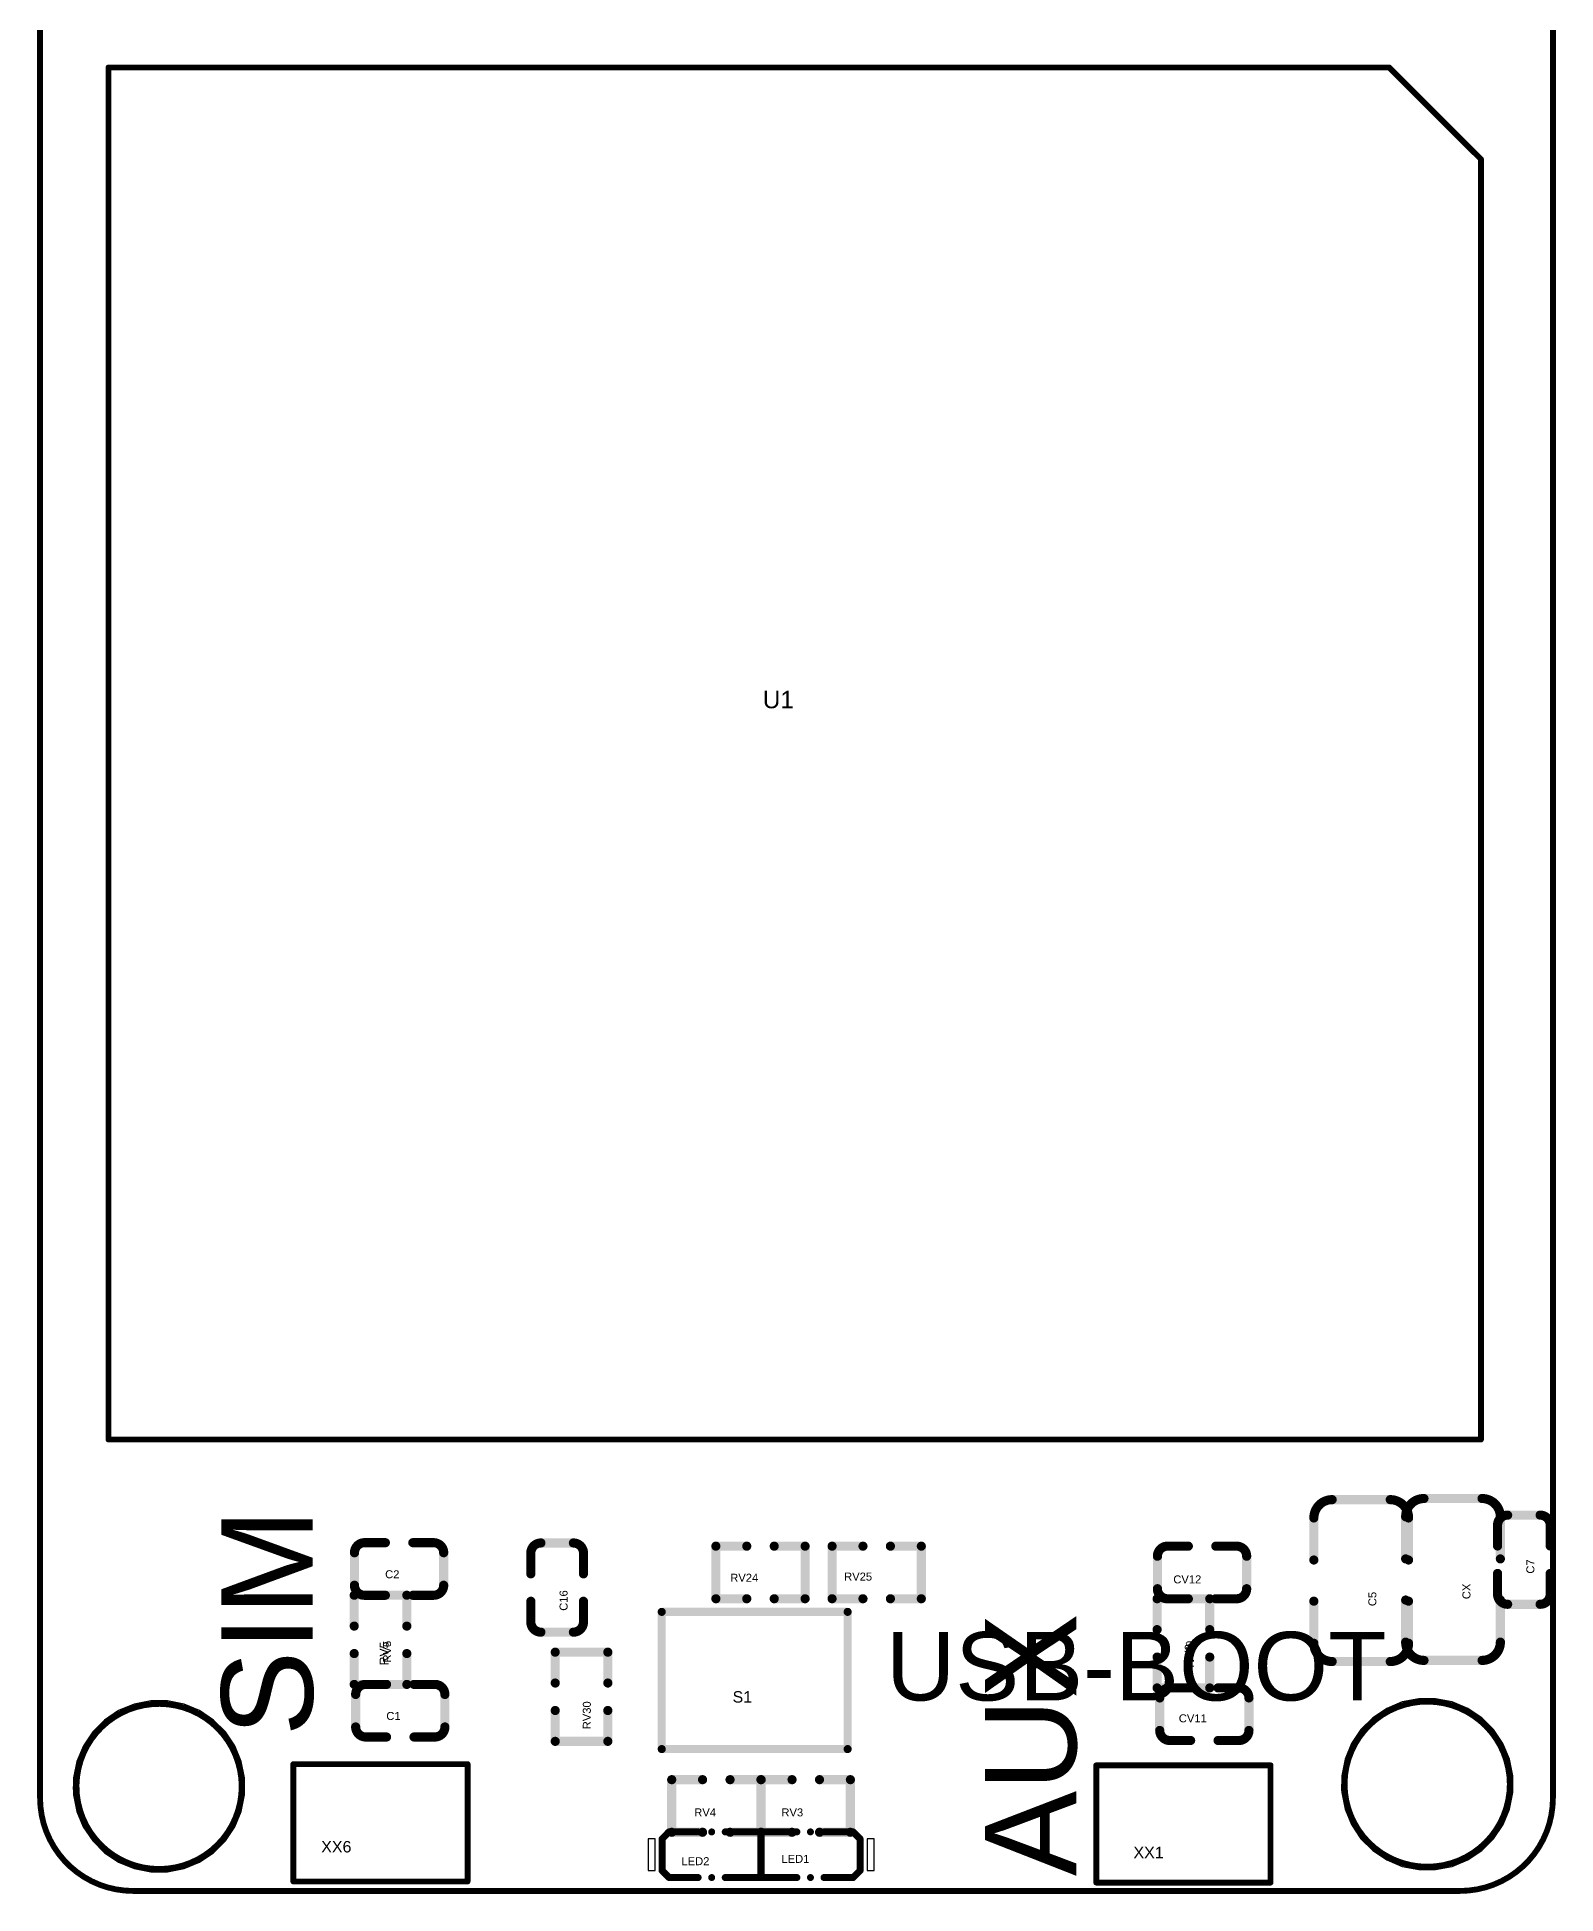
# Model space of a CAD drawing. Header units: millimetres. Extents: x 1 to 39, y 6 to 117.
# Drawn here: x 4.75 to 37.95, y 5.85 to 46.45 of the extents above; entities that cross this region are included whole.
import ezdxf

# ---------------------------------------------------------------- set-up
doc = ezdxf.new("R2010")
doc.units = ezdxf.units.MM
for name, color, linetype in [('KeepOutLayer', 6, 'Continuous'), ('MultiLayer', 9, 'Continuous'), ('TopOverlay', 2, 'Continuous')]:
    doc.layers.add(name, color=color, linetype=linetype)
doc.styles.add('Arial', font='arial.ttf', dxfattribs={"height": 0.2})

# ---------------------------------------------------------------- blocks, each defined once
blk = doc.blocks.new('ANT_JACK_5')
at = {"layer": 'TopOverlay', "const_width": 0.127}
for points in [[(1.803, 3.2), (-0.762, 3.2)], [(-0.762, -0.61), (-0.762, 3.2)], [(1.803, -0.61), (1.803, 3.2)], [(-0.762, -0.61), (1.803, -0.61)]]:
    blk.add_lwpolyline(points, dxfattribs=at)
at = {"layer": 'TopOverlay', "const_width": 0.0635}
for points in [[(-0.794, 3.2, 1), (-0.73, 3.2, 1)], [(-0.794, 3.2, 1), (-0.73, 3.2, 1)], [(1.772, 3.2, 1), (1.835, 3.2, 1)], [(1.772, 3.2, 1), (1.835, 3.2, 1)], [(-0.794, -0.61, 1), (-0.73, -0.61, 1)], [(-0.794, -0.61, 1), (-0.73, -0.61, 1)], [(1.772, -0.61, 1), (1.835, -0.61, 1)], [(1.772, -0.61, 1), (1.835, -0.61, 1)]]:
    blk.add_lwpolyline(points, format="xyb", close=True, dxfattribs=at)
blk = doc.blocks.new('ANT_JACK_7')
at = {"layer": 'TopOverlay', "const_width": 0.127}
for points in [[(1.803, 3.2), (-0.762, 3.2)], [(-0.762, -0.61), (-0.762, 3.2)], [(1.803, -0.61), (1.803, 3.2)], [(-0.762, -0.61), (1.803, -0.61)]]:
    blk.add_lwpolyline(points, dxfattribs=at)
at = {"layer": 'TopOverlay', "const_width": 0.0635}
for points in [[(-0.794, 3.2, 1), (-0.73, 3.2, 1)], [(-0.794, 3.2, 1), (-0.73, 3.2, 1)], [(1.772, 3.2, 1), (1.835, 3.2, 1)], [(1.772, 3.2, 1), (1.835, 3.2, 1)], [(-0.794, -0.61, 1), (-0.73, -0.61, 1)], [(-0.794, -0.61, 1), (-0.73, -0.61, 1)], [(1.772, -0.61, 1), (1.835, -0.61, 1)], [(1.772, -0.61, 1), (1.835, -0.61, 1)]]:
    blk.add_lwpolyline(points, format="xyb", close=True, dxfattribs=at)
blk = doc.blocks.new('A7608X_172P_MODULE_19')
at = {"layer": 'TopOverlay', "const_width": 0.127}
for points in [[(-15, 12.932), (-12.996, 14.937)], [(15, 14.937), (-12.996, 14.937)], [(15, -15.064), (15, 14.937)], [(-15, -15.064), (-15, 12.932)], [(15, -15.064), (-15, -15.064)]]:
    blk.add_lwpolyline(points, dxfattribs=at)
at = {"layer": 'TopOverlay', "const_width": 0.0635}
for points in [[(-13.028, 14.937, 1), (-12.964, 14.937, 1)], [(-13.028, 14.937, 1), (-12.964, 14.937, 1)], [(14.968, 14.937, 1), (15.032, 14.937, 1)], [(14.968, 14.937, 1), (15.032, 14.937, 1)], [(-15.032, 12.932, 1), (-14.968, 12.932, 1)], [(-15.032, 12.932, 1), (-14.968, 12.932, 1)], [(-15.032, -15.064, 1), (-14.968, -15.064, 1)], [(-15.032, -15.064, 1), (-14.968, -15.064, 1)], [(14.968, -15.064, 1), (15.032, -15.064, 1)], [(14.968, -15.064, 1), (15.032, -15.064, 1)]]:
    blk.add_lwpolyline(points, format="xyb", close=True, dxfattribs=at)
blk = doc.blocks.new('TS_018TS_018_24')
at = {"layer": 'TopOverlay', "const_width": 0.178}
for points in [[(0, 1.5), (4.064, 1.5)], [(0, -1.5), (0, 1.5)], [(4.064, -1.5), (4.064, 1.5)], [(0, -1.5), (4.064, -1.5)]]:
    blk.add_lwpolyline(points, dxfattribs=at)
at = {"layer": 'TopOverlay', "const_width": 0.0889}
for points in [[(-0.044, 1.5, 1), (0.044, 1.5, 1)], [(-0.044, 1.5, 1), (0.044, 1.5, 1)], [(4.02, 1.5, 1), (4.108, 1.5, 1)], [(4.02, 1.5, 1), (4.108, 1.5, 1)], [(-0.044, -1.5, 1), (0.044, -1.5, 1)], [(-0.044, -1.5, 1), (0.044, -1.5, 1)], [(4.02, -1.5, 1), (4.108, -1.5, 1)], [(4.02, -1.5, 1), (4.108, -1.5, 1)]]:
    blk.add_lwpolyline(points, format="xyb", close=True, dxfattribs=at)
blk = doc.blocks.new('LC_0402_R_30')
at = {"layer": 'TopOverlay', "const_width": 0.2}
for points in [[(-0.975, 0.575), (-0.3, 0.575)], [(-0.975, 0.575), (-0.975, -0.575)], [(0.3, 0.575), (0.975, 0.575)], [(0.975, 0.575), (0.975, -0.575)], [(-0.975, -0.575), (-0.3, -0.575)], [(0.3, -0.575), (0.975, -0.575)]]:
    blk.add_lwpolyline(points, dxfattribs=at)
at = {"layer": 'TopOverlay', "const_width": 0.1}
for points in [[(-1.025, 0.575, 1), (-0.925, 0.575, 1)], [(-1.025, 0.575, 1), (-0.925, 0.575, 1)], [(-0.35, 0.575, 1), (-0.25, 0.575, 1)], [(0.25, 0.575, 1), (0.35, 0.575, 1)], [(0.925, 0.575, 1), (1.025, 0.575, 1)], [(0.925, 0.575, 1), (1.025, 0.575, 1)], [(-1.025, -0.575, 1), (-0.925, -0.575, 1)], [(-1.025, -0.575, 1), (-0.925, -0.575, 1)], [(-0.35, -0.575, 1), (-0.25, -0.575, 1)], [(0.25, -0.575, 1), (0.35, -0.575, 1)], [(0.925, -0.575, 1), (1.025, -0.575, 1)], [(0.925, -0.575, 1), (1.025, -0.575, 1)]]:
    blk.add_lwpolyline(points, format="xyb", close=True, dxfattribs=at)
at = {"layer": 'TopOverlay'}
blk.add_text('RV5', height=0.2, dxfattribs=at).set_placement((-0.559, -0.178))
blk = doc.blocks.new('LC_0402_R_31')
at = {"layer": 'TopOverlay', "const_width": 0.2}
for points in [[(-0.3, 0.575), (-0.975, 0.575)], [(-0.975, 0.575), (-0.975, -0.575)], [(0.975, 0.575), (0.3, 0.575)], [(0.975, 0.575), (0.975, -0.575)], [(-0.3, -0.575), (-0.975, -0.575)], [(0.975, -0.575), (0.3, -0.575)]]:
    blk.add_lwpolyline(points, dxfattribs=at)
at = {"layer": 'TopOverlay', "const_width": 0.1}
for points in [[(-1.025, 0.575, 1), (-0.925, 0.575, 1)], [(-1.025, 0.575, 1), (-0.925, 0.575, 1)], [(-0.35, 0.575, 1), (-0.25, 0.575, 1)], [(0.25, 0.575, 1), (0.35, 0.575, 1)], [(0.925, 0.575, 1), (1.025, 0.575, 1)], [(0.925, 0.575, 1), (1.025, 0.575, 1)], [(-1.025, -0.575, 1), (-0.925, -0.575, 1)], [(-1.025, -0.575, 1), (-0.925, -0.575, 1)], [(-0.35, -0.575, 1), (-0.25, -0.575, 1)], [(0.25, -0.575, 1), (0.35, -0.575, 1)], [(0.925, -0.575, 1), (1.025, -0.575, 1)], [(0.925, -0.575, 1), (1.025, -0.575, 1)]]:
    blk.add_lwpolyline(points, format="xyb", close=True, dxfattribs=at)
blk = doc.blocks.new('LC_0402_R_35')
at = {"layer": 'TopOverlay', "const_width": 0.2}
for points in [[(-0.975, 0.575), (-0.3, 0.575)], [(-0.975, 0.575), (-0.975, -0.575)], [(0.3, 0.575), (0.975, 0.575)], [(0.975, 0.575), (0.975, -0.575)], [(-0.975, -0.575), (-0.3, -0.575)], [(0.3, -0.575), (0.975, -0.575)]]:
    blk.add_lwpolyline(points, dxfattribs=at)
at = {"layer": 'TopOverlay', "const_width": 0.1}
for points in [[(-1.025, 0.575, 1), (-0.925, 0.575, 1)], [(-1.025, 0.575, 1), (-0.925, 0.575, 1)], [(-0.35, 0.575, 1), (-0.25, 0.575, 1)], [(0.25, 0.575, 1), (0.35, 0.575, 1)], [(0.925, 0.575, 1), (1.025, 0.575, 1)], [(0.925, 0.575, 1), (1.025, 0.575, 1)], [(-1.025, -0.575, 1), (-0.925, -0.575, 1)], [(-1.025, -0.575, 1), (-0.925, -0.575, 1)], [(-0.35, -0.575, 1), (-0.25, -0.575, 1)], [(0.25, -0.575, 1), (0.35, -0.575, 1)], [(0.925, -0.575, 1), (1.025, -0.575, 1)], [(0.925, -0.575, 1), (1.025, -0.575, 1)]]:
    blk.add_lwpolyline(points, format="xyb", close=True, dxfattribs=at)
blk = doc.blocks.new('LC_0402_R_36')
at = {"layer": 'TopOverlay', "const_width": 0.2}
for points in [[(-0.3, 0.575), (-0.975, 0.575)], [(-0.975, 0.575), (-0.975, -0.575)], [(0.975, 0.575), (0.3, 0.575)], [(0.975, 0.575), (0.975, -0.575)], [(-0.3, -0.575), (-0.975, -0.575)], [(0.975, -0.575), (0.3, -0.575)]]:
    blk.add_lwpolyline(points, dxfattribs=at)
at = {"layer": 'TopOverlay', "const_width": 0.1}
for points in [[(-1.025, 0.575, 1), (-0.925, 0.575, 1)], [(-1.025, 0.575, 1), (-0.925, 0.575, 1)], [(-0.35, 0.575, 1), (-0.25, 0.575, 1)], [(0.25, 0.575, 1), (0.35, 0.575, 1)], [(0.925, 0.575, 1), (1.025, 0.575, 1)], [(0.925, 0.575, 1), (1.025, 0.575, 1)], [(-1.025, -0.575, 1), (-0.925, -0.575, 1)], [(-1.025, -0.575, 1), (-0.925, -0.575, 1)], [(-0.35, -0.575, 1), (-0.25, -0.575, 1)], [(0.25, -0.575, 1), (0.35, -0.575, 1)], [(0.925, -0.575, 1), (1.025, -0.575, 1)], [(0.925, -0.575, 1), (1.025, -0.575, 1)]]:
    blk.add_lwpolyline(points, format="xyb", close=True, dxfattribs=at)
blk = doc.blocks.new('LC_0402_R_37')
at = {"layer": 'TopOverlay', "const_width": 0.2}
for points in [[(-0.975, 0.575), (-0.3, 0.575)], [(-0.975, -0.575), (-0.975, 0.575)], [(0.3, 0.575), (0.975, 0.575)], [(0.975, -0.575), (0.975, 0.575)], [(-0.975, -0.575), (-0.3, -0.575)], [(0.3, -0.575), (0.975, -0.575)]]:
    blk.add_lwpolyline(points, dxfattribs=at)
at = {"layer": 'TopOverlay', "const_width": 0.1}
for points in [[(-1.025, 0.575, 1), (-0.925, 0.575, 1)], [(-1.025, 0.575, 1), (-0.925, 0.575, 1)], [(-0.35, 0.575, 1), (-0.25, 0.575, 1)], [(0.25, 0.575, 1), (0.35, 0.575, 1)], [(0.925, 0.575, 1), (1.025, 0.575, 1)], [(0.925, 0.575, 1), (1.025, 0.575, 1)], [(-1.025, -0.575, 1), (-0.925, -0.575, 1)], [(-1.025, -0.575, 1), (-0.925, -0.575, 1)], [(-0.35, -0.575, 1), (-0.25, -0.575, 1)], [(0.25, -0.575, 1), (0.35, -0.575, 1)], [(0.925, -0.575, 1), (1.025, -0.575, 1)], [(0.925, -0.575, 1), (1.025, -0.575, 1)]]:
    blk.add_lwpolyline(points, format="xyb", close=True, dxfattribs=at)
blk = doc.blocks.new('LC_0402_R_38')
at = {"layer": 'TopOverlay', "const_width": 0.2}
for points in [[(-0.3, 0.575), (-0.975, 0.575)], [(-0.975, 0.575), (-0.975, -0.575)], [(0.975, 0.575), (0.3, 0.575)], [(0.975, 0.575), (0.975, -0.575)], [(-0.3, -0.575), (-0.975, -0.575)], [(0.975, -0.575), (0.3, -0.575)]]:
    blk.add_lwpolyline(points, dxfattribs=at)
at = {"layer": 'TopOverlay', "const_width": 0.1}
for points in [[(-1.025, 0.575, 1), (-0.925, 0.575, 1)], [(-1.025, 0.575, 1), (-0.925, 0.575, 1)], [(-0.35, 0.575, 1), (-0.25, 0.575, 1)], [(0.25, 0.575, 1), (0.35, 0.575, 1)], [(0.925, 0.575, 1), (1.025, 0.575, 1)], [(0.925, 0.575, 1), (1.025, 0.575, 1)], [(-1.025, -0.575, 1), (-0.925, -0.575, 1)], [(-1.025, -0.575, 1), (-0.925, -0.575, 1)], [(-0.35, -0.575, 1), (-0.25, -0.575, 1)], [(0.25, -0.575, 1), (0.35, -0.575, 1)], [(0.925, -0.575, 1), (1.025, -0.575, 1)], [(0.925, -0.575, 1), (1.025, -0.575, 1)]]:
    blk.add_lwpolyline(points, format="xyb", close=True, dxfattribs=at)
blk = doc.blocks.new('LC_0402_R_46')
at = {"layer": 'TopOverlay', "const_width": 0.2}
for points in [[(-0.975, 0.575), (-0.3, 0.575)], [(-0.975, 0.575), (-0.975, -0.575)], [(0.3, 0.575), (0.975, 0.575)], [(0.975, 0.575), (0.975, -0.575)], [(-0.975, -0.575), (-0.3, -0.575)], [(0.3, -0.575), (0.975, -0.575)]]:
    blk.add_lwpolyline(points, dxfattribs=at)
at = {"layer": 'TopOverlay', "const_width": 0.1}
for points in [[(-1.025, 0.575, 1), (-0.925, 0.575, 1)], [(-1.025, 0.575, 1), (-0.925, 0.575, 1)], [(-0.35, 0.575, 1), (-0.25, 0.575, 1)], [(0.25, 0.575, 1), (0.35, 0.575, 1)], [(0.925, 0.575, 1), (1.025, 0.575, 1)], [(0.925, 0.575, 1), (1.025, 0.575, 1)], [(-1.025, -0.575, 1), (-0.925, -0.575, 1)], [(-1.025, -0.575, 1), (-0.925, -0.575, 1)], [(-0.35, -0.575, 1), (-0.25, -0.575, 1)], [(0.25, -0.575, 1), (0.35, -0.575, 1)], [(0.925, -0.575, 1), (1.025, -0.575, 1)], [(0.925, -0.575, 1), (1.025, -0.575, 1)]]:
    blk.add_lwpolyline(points, format="xyb", close=True, dxfattribs=at)
at = {"layer": 'TopOverlay'}
blk.add_text('RV0', height=0.2, dxfattribs=at).set_placement((-0.533, -0.229))
blk = doc.blocks.new('LED0402_RD_90')
at = {"layer": 'TopOverlay', "const_width": 0.152}
for points in [[(-1.085, 0.346), (-0.933, 0.499)], [(-1.085, -0.346), (-1.085, 0.346)], [(-0.933, 0.499), (-0.296, 0.499)], [(0.296, 0.499), (1.085, 0.499)], [(1.085, -0.499), (1.085, 0.499)], [(-1.085, -0.346), (-0.933, -0.499)], [(-0.933, -0.499), (-0.296, -0.499)], [(0.296, -0.499), (1.085, -0.499)]]:
    blk.add_lwpolyline(points, dxfattribs=at)
at = {"layer": 'TopOverlay'}
for points, const_width in [([(-1.123, 0.346, 1), (-1.047, 0.346, 1)], 0.0762), ([(-1.123, 0.346, 1), (-1.047, 0.346, 1)], 0.0762), ([(-0.971, 0.499, 1), (-0.895, 0.499, 1)], 0.0762), ([(-0.971, 0.499, 1), (-0.895, 0.499, 1)], 0.0762), ([(-0.334, 0.499, 1), (-0.258, 0.499, 1)], 0.0762), ([(0.038, 0.499, 1), (-0.038, 0.499, 1)], 0.0762), ([(-0.057, 0.499, 1), (-0.019, 0.499, 1)], 0.0381), ([(0.019, 0.499, 1), (0.057, 0.499, 1)], 0.0381), ([(0.258, 0.499, 1), (0.334, 0.499, 1)], 0.0762), ([(1.047, 0.499, 1), (1.123, 0.499, 1)], 0.0762), ([(1.047, 0.499, 1), (1.123, 0.499, 1)], 0.0762), ([(-1.123, -0.346, 1), (-1.047, -0.346, 1)], 0.0762), ([(-1.123, -0.346, 1), (-1.047, -0.346, 1)], 0.0762), ([(-0.971, -0.499, 1), (-0.895, -0.499, 1)], 0.0762), ([(-0.971, -0.499, 1), (-0.895, -0.499, 1)], 0.0762), ([(-0.334, -0.499, 1), (-0.258, -0.499, 1)], 0.0762), ([(0.038, -0.499, 1), (-0.038, -0.499, 1)], 0.0762), ([(-0.057, -0.499, 1), (-0.019, -0.499, 1)], 0.0381), ([(0.019, -0.499, 1), (0.057, -0.499, 1)], 0.0381), ([(0.258, -0.499, 1), (0.334, -0.499, 1)], 0.0762), ([(1.047, -0.499, 1), (1.123, -0.499, 1)], 0.0762), ([(1.047, -0.499, 1), (1.123, -0.499, 1)], 0.0762)]:
    blk.add_lwpolyline(points, format="xyb", close=True, dxfattribs=dict(at, const_width=const_width))
blk = doc.blocks.new('LED0402_RD_91')
at = {"layer": 'TopOverlay', "const_width": 0.152}
for points in [[(-0.933, 0.499), (-1.085, 0.346)], [(-1.085, 0.346), (-1.085, -0.346)], [(-0.296, 0.499), (-0.933, 0.499)], [(1.085, 0.499), (0.296, 0.499)], [(1.085, 0.499), (1.085, -0.499)], [(-0.933, -0.499), (-1.085, -0.346)], [(-0.296, -0.499), (-0.933, -0.499)], [(1.085, -0.499), (0.296, -0.499)]]:
    blk.add_lwpolyline(points, dxfattribs=at)
at = {"layer": 'TopOverlay'}
for points, const_width in [([(-1.123, 0.346, 1), (-1.047, 0.346, 1)], 0.0762), ([(-1.123, 0.346, 1), (-1.047, 0.346, 1)], 0.0762), ([(-0.971, 0.499, 1), (-0.895, 0.499, 1)], 0.0762), ([(-0.971, 0.499, 1), (-0.895, 0.499, 1)], 0.0762), ([(-0.334, 0.499, 1), (-0.258, 0.499, 1)], 0.0762), ([(0.038, 0.499, 1), (-0.038, 0.499, 1)], 0.0762), ([(-0.057, 0.499, 1), (-0.019, 0.499, 1)], 0.0381), ([(0.019, 0.499, 1), (0.057, 0.499, 1)], 0.0381), ([(0.258, 0.499, 1), (0.334, 0.499, 1)], 0.0762), ([(1.047, 0.499, 1), (1.123, 0.499, 1)], 0.0762), ([(1.047, 0.499, 1), (1.123, 0.499, 1)], 0.0762), ([(-1.123, -0.346, 1), (-1.047, -0.346, 1)], 0.0762), ([(-1.123, -0.346, 1), (-1.047, -0.346, 1)], 0.0762), ([(-0.971, -0.499, 1), (-0.895, -0.499, 1)], 0.0762), ([(-0.971, -0.499, 1), (-0.895, -0.499, 1)], 0.0762), ([(-0.334, -0.499, 1), (-0.258, -0.499, 1)], 0.0762), ([(0.038, -0.499, 1), (-0.038, -0.499, 1)], 0.0762), ([(-0.057, -0.499, 1), (-0.019, -0.499, 1)], 0.0381), ([(0.019, -0.499, 1), (0.057, -0.499, 1)], 0.0381), ([(0.258, -0.499, 1), (0.334, -0.499, 1)], 0.0762), ([(1.047, -0.499, 1), (1.123, -0.499, 1)], 0.0762), ([(1.047, -0.499, 1), (1.123, -0.499, 1)], 0.0762)]:
    blk.add_lwpolyline(points, format="xyb", close=True, dxfattribs=dict(at, const_width=const_width))
blk = doc.blocks.new('LC_0805_C_114')
at = {"layer": 'TopOverlay', "const_width": 0.2}
for points in [[(-1.77, 0.635, -0.414214), (-1.37, 1.035)], [(1.37, 1.035, -0.414214), (1.77, 0.635)], [(-1.37, -1.035, -0.413192), (-1.77, -0.635)], [(1.77, -0.635, -0.414214), (1.37, -1.035)]]:
    blk.add_lwpolyline(points, format="xyb", dxfattribs=at)
for points in [[(-1.37, 1.035), (-0.45, 1.035)], [(0.45, 1.035), (1.37, 1.035)], [(-1.77, 0.635), (-1.77, -0.635)], [(1.77, 0.635), (1.77, -0.635)], [(-0.45, -1.035), (-1.37, -1.035)], [(0.45, -1.035), (1.37, -1.035)]]:
    blk.add_lwpolyline(points, dxfattribs=at)
at = {"layer": 'TopOverlay', "const_width": 0.1}
for points in [[(-1.42, 1.035, 1), (-1.32, 1.035, 1)], [(-1.42, 1.035, 1), (-1.32, 1.035, 1)], [(-0.5, 1.035, 1), (-0.4, 1.035, 1)], [(0.4, 1.035, 1), (0.5, 1.035, 1)], [(1.32, 1.035, 1), (1.42, 1.035, 1)], [(1.32, 1.035, 1), (1.42, 1.035, 1)], [(-1.82, 0.635, 1), (-1.72, 0.635, 1)], [(-1.82, 0.635, 1), (-1.72, 0.635, 1)], [(1.72, 0.635, 1), (1.82, 0.635, 1)], [(1.72, 0.635, 1), (1.82, 0.635, 1)], [(-1.82, -0.635, 1), (-1.72, -0.635, 1)], [(-1.82, -0.635, 1), (-1.72, -0.635, 1)], [(1.72, -0.635, 1), (1.82, -0.635, 1)], [(1.72, -0.635, 1), (1.82, -0.635, 1)], [(-1.42, -1.035, 1), (-1.32, -1.035, 1)], [(-1.42, -1.035, 1), (-1.32, -1.035, 1)], [(-0.5, -1.035, 1), (-0.4, -1.035, 1)], [(0.4, -1.035, 1), (0.5, -1.035, 1)], [(1.32, -1.035, 1), (1.42, -1.035, 1)], [(1.32, -1.035, 1), (1.42, -1.035, 1)]]:
    blk.add_lwpolyline(points, format="xyb", close=True, dxfattribs=at)
blk = doc.blocks.new('LC_0402_C_123')
at = {"layer": 'TopOverlay', "const_width": 0.2}
for points in [[(-0.975, 0.355, -0.414214), (-0.755, 0.575)], [(0.755, 0.575, -0.414214), (0.975, 0.355)], [(-0.755, -0.575, -0.414214), (-0.975, -0.355)], [(0.975, -0.355, -0.414214), (0.755, -0.575)]]:
    blk.add_lwpolyline(points, format="xyb", dxfattribs=at)
for points in [[(-0.975, -0.355), (-0.975, 0.355)], [(-0.755, 0.575), (-0.3, 0.575)], [(0.3, 0.575), (0.755, 0.575)], [(0.975, -0.355), (0.975, 0.355)], [(-0.755, -0.575), (-0.3, -0.575)], [(0.3, -0.575), (0.755, -0.575)]]:
    blk.add_lwpolyline(points, dxfattribs=at)
at = {"layer": 'TopOverlay', "const_width": 0.1}
for points in [[(-1.025, 0.355, 1), (-0.925, 0.355, 1)], [(-1.025, 0.355, 1), (-0.925, 0.355, 1)], [(-0.805, 0.575, 1), (-0.705, 0.575, 1)], [(-0.805, 0.575, 1), (-0.705, 0.575, 1)], [(-0.35, 0.575, 1), (-0.25, 0.575, 1)], [(0.25, 0.575, 1), (0.35, 0.575, 1)], [(0.705, 0.575, 1), (0.805, 0.575, 1)], [(0.705, 0.575, 1), (0.805, 0.575, 1)], [(0.925, 0.355, 1), (1.025, 0.355, 1)], [(0.925, 0.355, 1), (1.025, 0.355, 1)], [(-1.025, -0.355, 1), (-0.925, -0.355, 1)], [(-1.025, -0.355, 1), (-0.925, -0.355, 1)], [(0.925, -0.355, 1), (1.025, -0.355, 1)], [(0.925, -0.355, 1), (1.025, -0.355, 1)], [(-0.805, -0.575, 1), (-0.705, -0.575, 1)], [(-0.805, -0.575, 1), (-0.705, -0.575, 1)], [(-0.35, -0.575, 1), (-0.25, -0.575, 1)], [(0.25, -0.575, 1), (0.35, -0.575, 1)], [(0.705, -0.575, 1), (0.805, -0.575, 1)], [(0.705, -0.575, 1), (0.805, -0.575, 1)]]:
    blk.add_lwpolyline(points, format="xyb", close=True, dxfattribs=at)
blk = doc.blocks.new('LC_0402_C_124')
at = {"layer": 'TopOverlay', "const_width": 0.2}
for points in [[(-0.975, 0.355, -0.414214), (-0.755, 0.575)], [(0.755, 0.575, -0.414214), (0.975, 0.355)], [(-0.755, -0.575, -0.414214), (-0.975, -0.355)], [(0.975, -0.355, -0.414214), (0.755, -0.575)]]:
    blk.add_lwpolyline(points, format="xyb", dxfattribs=at)
for points in [[(-0.975, -0.355), (-0.975, 0.355)], [(-0.755, 0.575), (-0.3, 0.575)], [(0.3, 0.575), (0.755, 0.575)], [(0.975, -0.355), (0.975, 0.355)], [(-0.755, -0.575), (-0.3, -0.575)], [(0.3, -0.575), (0.755, -0.575)]]:
    blk.add_lwpolyline(points, dxfattribs=at)
at = {"layer": 'TopOverlay', "const_width": 0.1}
for points in [[(-1.025, 0.355, 1), (-0.925, 0.355, 1)], [(-1.025, 0.355, 1), (-0.925, 0.355, 1)], [(-0.805, 0.575, 1), (-0.705, 0.575, 1)], [(-0.805, 0.575, 1), (-0.705, 0.575, 1)], [(-0.35, 0.575, 1), (-0.25, 0.575, 1)], [(0.25, 0.575, 1), (0.35, 0.575, 1)], [(0.705, 0.575, 1), (0.805, 0.575, 1)], [(0.705, 0.575, 1), (0.805, 0.575, 1)], [(0.925, 0.355, 1), (1.025, 0.355, 1)], [(0.925, 0.355, 1), (1.025, 0.355, 1)], [(-1.025, -0.355, 1), (-0.925, -0.355, 1)], [(-1.025, -0.355, 1), (-0.925, -0.355, 1)], [(0.925, -0.355, 1), (1.025, -0.355, 1)], [(0.925, -0.355, 1), (1.025, -0.355, 1)], [(-0.805, -0.575, 1), (-0.705, -0.575, 1)], [(-0.805, -0.575, 1), (-0.705, -0.575, 1)], [(-0.35, -0.575, 1), (-0.25, -0.575, 1)], [(0.25, -0.575, 1), (0.35, -0.575, 1)], [(0.705, -0.575, 1), (0.805, -0.575, 1)], [(0.705, -0.575, 1), (0.805, -0.575, 1)]]:
    blk.add_lwpolyline(points, format="xyb", close=True, dxfattribs=at)
blk = doc.blocks.new('LC_0402_C_132')
at = {"layer": 'TopOverlay', "const_width": 0.2}
for points in [[(-0.975, 0.355, -0.414214), (-0.755, 0.575)], [(0.755, 0.575, -0.414214), (0.975, 0.355)], [(-0.755, -0.575, -0.414214), (-0.975, -0.355)], [(0.975, -0.355, -0.414214), (0.755, -0.575)]]:
    blk.add_lwpolyline(points, format="xyb", dxfattribs=at)
for points in [[(-0.975, 0.355), (-0.975, -0.355)], [(-0.755, 0.575), (-0.3, 0.575)], [(0.3, 0.575), (0.755, 0.575)], [(0.975, 0.355), (0.975, -0.355)], [(-0.755, -0.575), (-0.3, -0.575)], [(0.3, -0.575), (0.755, -0.575)]]:
    blk.add_lwpolyline(points, dxfattribs=at)
at = {"layer": 'TopOverlay', "const_width": 0.1}
for points in [[(-1.025, 0.355, 1), (-0.925, 0.355, 1)], [(-1.025, 0.355, 1), (-0.925, 0.355, 1)], [(-0.805, 0.575, 1), (-0.705, 0.575, 1)], [(-0.805, 0.575, 1), (-0.705, 0.575, 1)], [(-0.35, 0.575, 1), (-0.25, 0.575, 1)], [(0.25, 0.575, 1), (0.35, 0.575, 1)], [(0.705, 0.575, 1), (0.805, 0.575, 1)], [(0.705, 0.575, 1), (0.805, 0.575, 1)], [(0.925, 0.355, 1), (1.025, 0.355, 1)], [(0.925, 0.355, 1), (1.025, 0.355, 1)], [(-1.025, -0.355, 1), (-0.925, -0.355, 1)], [(-1.025, -0.355, 1), (-0.925, -0.355, 1)], [(0.925, -0.355, 1), (1.025, -0.355, 1)], [(0.925, -0.355, 1), (1.025, -0.355, 1)], [(-0.805, -0.575, 1), (-0.705, -0.575, 1)], [(-0.805, -0.575, 1), (-0.705, -0.575, 1)], [(-0.35, -0.575, 1), (-0.25, -0.575, 1)], [(0.25, -0.575, 1), (0.35, -0.575, 1)], [(0.705, -0.575, 1), (0.805, -0.575, 1)], [(0.705, -0.575, 1), (0.805, -0.575, 1)]]:
    blk.add_lwpolyline(points, format="xyb", close=True, dxfattribs=at)
blk = doc.blocks.new('LC_0805_C_148')
at = {"layer": 'TopOverlay', "const_width": 0.2}
for points in [[(-1.77, 0.635, -0.414214), (-1.37, 1.035)], [(1.37, 1.035, -0.414214), (1.77, 0.635)], [(-1.37, -1.035, -0.413192), (-1.77, -0.635)], [(1.77, -0.635, -0.414214), (1.37, -1.035)]]:
    blk.add_lwpolyline(points, format="xyb", dxfattribs=at)
for points in [[(-1.37, 1.035), (-0.45, 1.035)], [(0.45, 1.035), (1.37, 1.035)], [(-1.77, 0.635), (-1.77, -0.635)], [(1.77, 0.635), (1.77, -0.635)], [(-0.45, -1.035), (-1.37, -1.035)], [(0.45, -1.035), (1.37, -1.035)]]:
    blk.add_lwpolyline(points, dxfattribs=at)
at = {"layer": 'TopOverlay', "const_width": 0.1}
for points in [[(-1.42, 1.035, 1), (-1.32, 1.035, 1)], [(-1.42, 1.035, 1), (-1.32, 1.035, 1)], [(-0.5, 1.035, 1), (-0.4, 1.035, 1)], [(0.4, 1.035, 1), (0.5, 1.035, 1)], [(1.32, 1.035, 1), (1.42, 1.035, 1)], [(1.32, 1.035, 1), (1.42, 1.035, 1)], [(-1.82, 0.635, 1), (-1.72, 0.635, 1)], [(-1.82, 0.635, 1), (-1.72, 0.635, 1)], [(1.72, 0.635, 1), (1.82, 0.635, 1)], [(1.72, 0.635, 1), (1.82, 0.635, 1)], [(-1.82, -0.635, 1), (-1.72, -0.635, 1)], [(-1.82, -0.635, 1), (-1.72, -0.635, 1)], [(1.72, -0.635, 1), (1.82, -0.635, 1)], [(1.72, -0.635, 1), (1.82, -0.635, 1)], [(-1.42, -1.035, 1), (-1.32, -1.035, 1)], [(-1.42, -1.035, 1), (-1.32, -1.035, 1)], [(-0.5, -1.035, 1), (-0.4, -1.035, 1)], [(0.4, -1.035, 1), (0.5, -1.035, 1)], [(1.32, -1.035, 1), (1.42, -1.035, 1)], [(1.32, -1.035, 1), (1.42, -1.035, 1)]]:
    blk.add_lwpolyline(points, format="xyb", close=True, dxfattribs=at)
blk = doc.blocks.new('LC_0402_C_174')
at = {"layer": 'TopOverlay', "const_width": 0.2}
for points in [[(-0.975, 0.355, -0.414214), (-0.755, 0.575)], [(0.755, 0.575, -0.414214), (0.975, 0.355)], [(-0.755, -0.575, -0.414214), (-0.975, -0.355)], [(0.975, -0.355, -0.414214), (0.755, -0.575)]]:
    blk.add_lwpolyline(points, format="xyb", dxfattribs=at)
for points in [[(-0.975, -0.355), (-0.975, 0.355)], [(-0.755, 0.575), (-0.3, 0.575)], [(0.3, 0.575), (0.755, 0.575)], [(0.975, -0.355), (0.975, 0.355)], [(-0.755, -0.575), (-0.3, -0.575)], [(0.3, -0.575), (0.755, -0.575)]]:
    blk.add_lwpolyline(points, dxfattribs=at)
at = {"layer": 'TopOverlay', "const_width": 0.1}
for points in [[(-1.025, 0.355, 1), (-0.925, 0.355, 1)], [(-1.025, 0.355, 1), (-0.925, 0.355, 1)], [(-0.805, 0.575, 1), (-0.705, 0.575, 1)], [(-0.805, 0.575, 1), (-0.705, 0.575, 1)], [(-0.35, 0.575, 1), (-0.25, 0.575, 1)], [(0.25, 0.575, 1), (0.35, 0.575, 1)], [(0.705, 0.575, 1), (0.805, 0.575, 1)], [(0.705, 0.575, 1), (0.805, 0.575, 1)], [(0.925, 0.355, 1), (1.025, 0.355, 1)], [(0.925, 0.355, 1), (1.025, 0.355, 1)], [(-1.025, -0.355, 1), (-0.925, -0.355, 1)], [(-1.025, -0.355, 1), (-0.925, -0.355, 1)], [(0.925, -0.355, 1), (1.025, -0.355, 1)], [(0.925, -0.355, 1), (1.025, -0.355, 1)], [(-0.805, -0.575, 1), (-0.705, -0.575, 1)], [(-0.805, -0.575, 1), (-0.705, -0.575, 1)], [(-0.35, -0.575, 1), (-0.25, -0.575, 1)], [(0.25, -0.575, 1), (0.35, -0.575, 1)], [(0.705, -0.575, 1), (0.805, -0.575, 1)], [(0.705, -0.575, 1), (0.805, -0.575, 1)]]:
    blk.add_lwpolyline(points, format="xyb", close=True, dxfattribs=at)
blk = doc.blocks.new('LC_0402_C_178')
at = {"layer": 'TopOverlay', "const_width": 0.2}
for points in [[(-0.975, 0.355, -0.414214), (-0.755, 0.575)], [(0.755, 0.575, -0.414214), (0.975, 0.355)], [(-0.755, -0.575, -0.414214), (-0.975, -0.355)], [(0.975, -0.355, -0.414214), (0.755, -0.575)]]:
    blk.add_lwpolyline(points, format="xyb", dxfattribs=at)
for points in [[(-0.975, -0.355), (-0.975, 0.355)], [(-0.3, 0.575), (-0.755, 0.575)], [(0.755, 0.575), (0.3, 0.575)], [(0.975, -0.355), (0.975, 0.355)], [(-0.3, -0.575), (-0.755, -0.575)], [(0.755, -0.575), (0.3, -0.575)]]:
    blk.add_lwpolyline(points, dxfattribs=at)
at = {"layer": 'TopOverlay', "const_width": 0.1}
for points in [[(-1.025, 0.355, 1), (-0.925, 0.355, 1)], [(-1.025, 0.355, 1), (-0.925, 0.355, 1)], [(-0.805, 0.575, 1), (-0.705, 0.575, 1)], [(-0.805, 0.575, 1), (-0.705, 0.575, 1)], [(-0.35, 0.575, 1), (-0.25, 0.575, 1)], [(0.25, 0.575, 1), (0.35, 0.575, 1)], [(0.705, 0.575, 1), (0.805, 0.575, 1)], [(0.705, 0.575, 1), (0.805, 0.575, 1)], [(0.925, 0.355, 1), (1.025, 0.355, 1)], [(0.925, 0.355, 1), (1.025, 0.355, 1)], [(-1.025, -0.355, 1), (-0.925, -0.355, 1)], [(-1.025, -0.355, 1), (-0.925, -0.355, 1)], [(0.925, -0.355, 1), (1.025, -0.355, 1)], [(0.925, -0.355, 1), (1.025, -0.355, 1)], [(-0.805, -0.575, 1), (-0.705, -0.575, 1)], [(-0.805, -0.575, 1), (-0.705, -0.575, 1)], [(-0.35, -0.575, 1), (-0.25, -0.575, 1)], [(0.25, -0.575, 1), (0.35, -0.575, 1)], [(0.705, -0.575, 1), (0.805, -0.575, 1)], [(0.705, -0.575, 1), (0.805, -0.575, 1)]]:
    blk.add_lwpolyline(points, format="xyb", close=True, dxfattribs=at)
blk = doc.blocks.new('LC_0402_C_185')
at = {"layer": 'TopOverlay', "const_width": 0.2}
for points in [[(-0.975, 0.355, -0.414214), (-0.755, 0.575)], [(0.755, 0.575, -0.414214), (0.975, 0.355)], [(-0.755, -0.575, -0.414214), (-0.975, -0.355)], [(0.975, -0.355, -0.414214), (0.755, -0.575)]]:
    blk.add_lwpolyline(points, format="xyb", dxfattribs=at)
for points in [[(-0.975, -0.355), (-0.975, 0.355)], [(-0.755, 0.575), (-0.3, 0.575)], [(0.3, 0.575), (0.755, 0.575)], [(0.975, -0.355), (0.975, 0.355)], [(-0.755, -0.575), (-0.3, -0.575)], [(0.3, -0.575), (0.755, -0.575)]]:
    blk.add_lwpolyline(points, dxfattribs=at)
at = {"layer": 'TopOverlay', "const_width": 0.1}
for points in [[(-1.025, 0.355, 1), (-0.925, 0.355, 1)], [(-1.025, 0.355, 1), (-0.925, 0.355, 1)], [(-0.805, 0.575, 1), (-0.705, 0.575, 1)], [(-0.805, 0.575, 1), (-0.705, 0.575, 1)], [(-0.35, 0.575, 1), (-0.25, 0.575, 1)], [(0.25, 0.575, 1), (0.35, 0.575, 1)], [(0.705, 0.575, 1), (0.805, 0.575, 1)], [(0.705, 0.575, 1), (0.805, 0.575, 1)], [(0.925, 0.355, 1), (1.025, 0.355, 1)], [(0.925, 0.355, 1), (1.025, 0.355, 1)], [(-1.025, -0.355, 1), (-0.925, -0.355, 1)], [(-1.025, -0.355, 1), (-0.925, -0.355, 1)], [(0.925, -0.355, 1), (1.025, -0.355, 1)], [(0.925, -0.355, 1), (1.025, -0.355, 1)], [(-0.805, -0.575, 1), (-0.705, -0.575, 1)], [(-0.805, -0.575, 1), (-0.705, -0.575, 1)], [(-0.35, -0.575, 1), (-0.25, -0.575, 1)], [(0.25, -0.575, 1), (0.35, -0.575, 1)], [(0.705, -0.575, 1), (0.805, -0.575, 1)], [(0.705, -0.575, 1), (0.805, -0.575, 1)]]:
    blk.add_lwpolyline(points, format="xyb", close=True, dxfattribs=at)

msp = doc.modelspace()

# ---------------------------------------------------------------- linework, layer by layer
at = {"layer": 'KeepOutLayer', "const_width": 0.127}
for points in [[(37.888, 7.947), (37.888, 114.437)], [(4.818, 7.947), (4.818, 114.418)], [(6.85, 5.915), (35.856, 5.915)]]:
    msp.add_lwpolyline(points, dxfattribs=at)
for points in [[(5.62, 8.06, -1.039463), (9.225, 8.2)], [(33.34, 8.11, -1.039463), (36.945, 8.25)], [(9.225, 8.2, -1), (5.615, 8.2)], [(36.945, 8.25, -1), (33.335, 8.25)], [(6.85, 5.915, -0.414214), (4.818, 7.947)], [(37.888, 7.947, -0.414214), (35.856, 5.915)]]:
    msp.add_lwpolyline(points, format="xyb", dxfattribs=at)
at = {"layer": 'KeepOutLayer', "const_width": 0.0635}
for points in [[(5.583, 8.2, 1), (5.646, 8.2, 1)], [(5.588, 8.06, 1), (5.652, 8.06, 1)], [(9.194, 8.2, 1), (9.257, 8.2, 1)], [(9.194, 8.2, 1), (9.257, 8.2, 1)], [(33.303, 8.25, 1), (33.366, 8.25, 1)], [(33.308, 8.11, 1), (33.372, 8.11, 1)], [(36.914, 8.25, 1), (36.977, 8.25, 1)], [(36.914, 8.25, 1), (36.977, 8.25, 1)], [(4.786, 7.947, 1), (4.849, 7.947, 1)], [(4.786, 7.947, 1), (4.849, 7.947, 1)], [(37.857, 7.947, 1), (37.92, 7.947, 1)], [(37.857, 7.947, 1), (37.92, 7.947, 1)], [(6.818, 5.915, 1), (6.881, 5.915, 1)], [(6.818, 5.915, 1), (6.881, 5.915, 1)], [(35.825, 5.915, 1), (35.888, 5.915, 1)], [(35.825, 5.915, 1), (35.888, 5.915, 1)]]:
    msp.add_lwpolyline(points, format="xyb", close=True, dxfattribs=at)
at = {"layer": 'MultiLayer'}
for p, q in [((6.535, 9.857), (6.229, 9.652)), ((6.875, 9.998), (6.535, 9.857)), ((7.236, 10.069), (6.875, 9.998)), ((7.604, 10.069), (7.236, 10.069)), ((7.965, 9.998), (7.604, 10.069)), ((8.305, 9.857), (7.965, 9.998)), ((8.611, 9.652), (8.305, 9.857)), ((34.255, 9.907), (33.949, 9.702)), ((34.595, 10.048), (34.255, 9.907)), ((34.956, 10.119), (34.595, 10.048)), ((35.324, 10.119), (34.956, 10.119)), ((35.685, 10.048), (35.324, 10.119)), ((36.025, 9.907), (35.685, 10.048)), ((36.331, 9.702), (36.025, 9.907)), ((5.968, 9.392), (5.764, 9.086)), ((6.229, 9.652), (5.968, 9.392)), ((8.872, 9.392), (8.611, 9.652)), ((9.076, 9.086), (8.872, 9.392)), ((33.688, 9.442), (33.484, 9.136)), ((33.949, 9.702), (33.688, 9.442)), ((36.592, 9.442), (36.331, 9.702)), ((36.796, 9.136), (36.592, 9.442)), ((5.764, 9.086), (5.623, 8.746)), ((9.217, 8.746), (9.076, 9.086)), ((33.484, 9.136), (33.343, 8.796)), ((36.937, 8.796), (36.796, 9.136)), ((5.623, 8.746), (5.551, 8.385)), ((9.289, 8.385), (9.217, 8.746)), ((33.343, 8.796), (33.271, 8.435)), ((37.009, 8.435), (36.937, 8.796)), ((5.551, 8.385), (5.551, 8.201)), ((5.551, 8.201), (5.551, 8.182)), ((5.556, 8.055), (5.551, 8.2)), ((5.551, 8.2), (5.551, 8.016)), ((5.551, 8.182), (5.551, 8.146)), ((5.551, 8.146), (5.553, 8.11)), ((9.289, 8.201), (9.289, 8.385)), ((9.289, 8.2), (9.289, 8.201)), ((9.289, 8.016), (9.289, 8.2)), ((9.289, 8.2), (9.289, 8.2)), ((33.271, 8.435), (33.271, 8.251)), ((33.271, 8.251), (33.271, 8.232)), ((33.276, 8.105), (33.271, 8.25)), ((33.271, 8.25), (33.271, 8.066)), ((33.271, 8.232), (33.271, 8.196)), ((33.271, 8.196), (33.273, 8.16)), ((33.273, 8.16), (33.275, 8.124)), ((33.275, 8.124), (33.276, 8.105)), ((37.009, 8.251), (37.009, 8.435)), ((37.009, 8.25), (37.009, 8.251)), ((37.009, 8.066), (37.009, 8.25)), ((37.009, 8.25), (37.009, 8.25)), ((5.551, 8.016), (5.623, 7.655)), ((5.553, 8.11), (5.555, 8.074)), ((5.555, 8.074), (5.556, 8.055)), ((9.217, 7.655), (9.289, 8.016)), ((33.271, 8.066), (33.343, 7.705)), ((36.937, 7.705), (37.009, 8.066)), ((5.623, 7.655), (5.763, 7.315)), ((5.763, 7.315), (5.968, 7.008)), ((8.872, 7.008), (9.077, 7.315)), ((9.077, 7.315), (9.217, 7.655)), ((33.343, 7.705), (33.483, 7.365)), ((33.483, 7.365), (33.688, 7.058)), ((36.592, 7.058), (36.797, 7.365)), ((36.797, 7.365), (36.937, 7.705)), ((5.968, 7.008), (6.228, 6.748)), ((8.612, 6.748), (8.872, 7.008)), ((33.688, 7.058), (33.948, 6.798)), ((36.332, 6.798), (36.592, 7.058)), ((6.228, 6.748), (6.535, 6.543)), ((6.535, 6.543), (6.875, 6.403)), ((7.965, 6.403), (8.305, 6.543)), ((8.305, 6.543), (8.612, 6.748)), ((33.948, 6.798), (34.255, 6.593)), ((34.255, 6.593), (34.595, 6.453)), ((35.685, 6.453), (36.025, 6.593)), ((36.025, 6.593), (36.332, 6.798)), ((6.875, 6.403), (7.236, 6.331)), ((7.236, 6.331), (7.604, 6.331)), ((7.604, 6.331), (7.965, 6.403)), ((34.595, 6.453), (34.956, 6.381)), ((34.956, 6.381), (35.324, 6.381)), ((35.324, 6.381), (35.685, 6.453))]:
    msp.add_line(p, q, dxfattribs=at)
at = {"layer": 'TopOverlay'}
for p, q in [((18.261, 7.053), (18.109, 7.053)), ((18.109, 7.053), (18.109, 6.36)), ((18.261, 6.36), (18.261, 7.053)), ((22.895, 7.053), (22.895, 7.053)), ((22.895, 7.053), (22.895, 6.36)), ((23.048, 7.053), (22.895, 7.053)), ((23.048, 6.36), (23.048, 7.053)), ((18.109, 6.36), (18.261, 6.36)), ((18.261, 6.36), (18.261, 6.36)), ((22.895, 6.36), (23.048, 6.36))]:
    msp.add_line(p, q, dxfattribs=at)

# ---------------------------------------------------------------- block references
for name, p, rotation in [('A7608X_172P_MODULE_19', (21.378, 30.786), 270), ('LC_0805_C_148', (33.697, 12.701), 90), ('LC_0805_C_114', (35.704, 12.726), 90), ('LC_0402_C_132', (37.253, 13.158), 90), ('LC_0402_C_178', (16.121, 12.549), 270), ('LC_0402_R_38', (20.566, 12.879), 180), ('LC_0402_R_30', (12.26, 11.406), 90), ('LC_0402_R_46', (29.811, 11.329), 90), ('LC_0402_R_35', (16.654, 10.161), 90), ('ANT_JACK_5', (10.964, 7.926), 270), ('ANT_JACK_7', (28.516, 7.9), 270), ('LC_0402_R_31', (19.6, 7.773), 180), ('LC_0402_R_36', (21.556, 7.773), 180), ('LED0402_RD_91', (21.658, 6.707), 180)]:
    msp.add_blockref(name, p, dxfattribs=dict(rotation=rotation))
for name, p in [('LC_0402_C_174', (12.666, 12.955)), ('LC_0402_R_37', (23.106, 12.879)), ('LC_0402_C_123', (30.218, 12.879)), ('TS_018TS_018_24', (18.407, 10.517)), ('LC_0402_C_185', (12.692, 9.856)), ('LC_0402_C_124', (30.268, 9.78)), ('LED0402_RD_90', (19.499, 6.707))]:
    msp.add_blockref(name, p)

# ---------------------------------------------------------------- texts
at = {"layer": 'TopOverlay', "style": 'Arial'}
for s, height, p in [('U1', 0.381, (20.616, 31.776)), ('C2', 0.175, (12.361, 12.752)), ('RV24', 0.175, (19.905, 12.676)), ('RV25', 0.175, (22.394, 12.701)), ('CV12', 0.175, (29.59, 12.64)), ('USB-BOOT', 1.5, (23.31, 10.08)), ('S1', 0.25, (19.956, 10.034)), ('C1', 0.175, (12.387, 9.653)), ('CV11', 0.175, (29.71, 9.602)), ('RV4', 0.175, (19.118, 7.545)), ('RV3', 0.175, (21.023, 7.545)), ('XX6', 0.25, (10.964, 6.757)), ('LED2', 0.175, (18.838, 6.478)), ('LED1', 0.175, (21.023, 6.529)), ('XX1', 0.25, (28.719, 6.63))]:
    msp.add_text(s, height=height, dxfattribs=at).set_placement(p)
for s, height, p in [('SIM', 2, (10.78, 9.3)), ('C7', 0.175, (37.482, 12.853)), ('CX', 0.175, (36.085, 12.295)), ('C16', 0.175, (16.349, 12.041)), ('C5', 0.175, (34.028, 12.142)), ('AUX', 2, (27.47, 6.24)), ('RV5', 0.175, (12.49, 10.91)), ('RV0', 0.175, (30.04, 10.91)), ('RV30', 0.175, (16.857, 9.45))]:
    msp.add_text(s, height=height, rotation=90, dxfattribs=at).set_placement(p)

doc.saveas('drawing.dxf')
